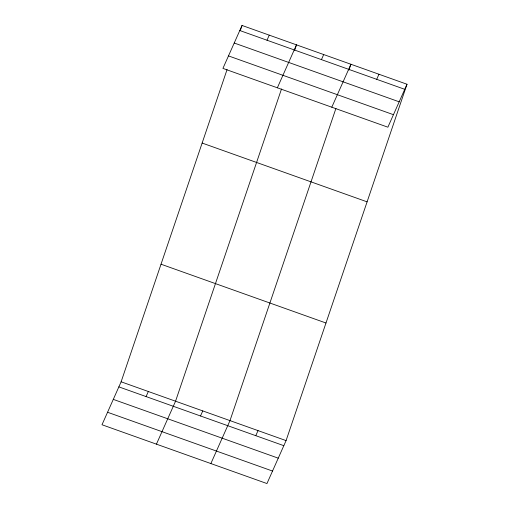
<?xml version="1.0" encoding="UTF-8"?>
<svg xmlns="http://www.w3.org/2000/svg" width="509" height="509" viewBox="0 0 509 509"><rect width="100%" height="100%" fill="white"/><g stroke="black" fill="none" stroke-linecap="round" stroke-linejoin="round"><path stroke-width="0.76" d="M407.003 84.246L387.883 127.193L222.923 68.397L242.042 25.45L407.003 84.246L286.077 440.603L266.958 483.55L101.997 424.754L121.117 381.807L227.078 69.548M240.299 30.597L242.042 25.45M281.515 88.954L175.554 401.213L156.435 444.16M294.482 50.735L296.48 44.849L277.36 87.802M335.953 108.353L229.992 420.612L210.872 463.559M348.919 70.134L350.917 64.255L331.798 107.202M267.002 40.224L269.261 35.153M146.077 396.581L148.335 391.51M321.44 59.623L323.699 54.552M200.514 415.98L202.773 410.909M376.705 79.321L378.963 74.25M255.779 435.679L258.038 430.608M239.784 30.521L404.75 89.317M234.223 43.017L399.183 101.813M228.484 55.901L393.451 114.69M202.137 143.048L367.097 201.844M161.022 264.209L325.983 323.005M121.117 381.807L286.077 440.603M118.858 386.878L283.818 445.674M113.291 399.38L278.258 458.17M107.558 412.258L272.525 471.048"/></g></svg>
